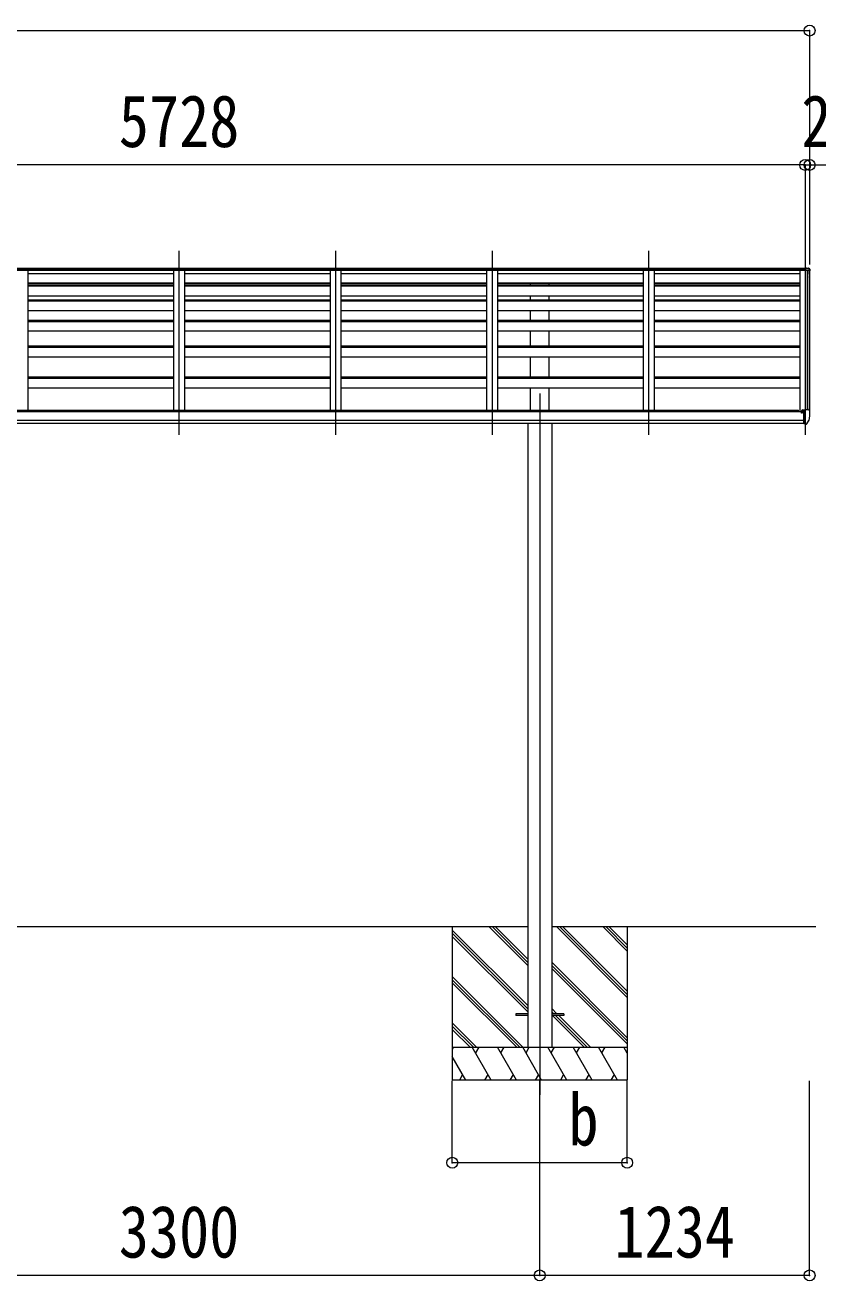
# Model space of a CAD drawing. Units: millimetres at full size. Extents: x -13976 to 14131, y -9754 to 9646.
# Drawn here: x 7245 to 10871, y -6553 to -812 of the extents above; entities that cross this region are included whole.
import ezdxf
from ezdxf.enums import TextEntityAlignment as Align

# ---------------------------------------------------------------- set-up
doc = ezdxf.new("R2010")
doc.units = ezdxf.units.MM
doc.header["$LTSCALE"] = 50
doc.header["$PDMODE"] = 32
doc.header["$PDSIZE"] = 50
for name, color, linetype, lineweight in [('0-0_0', 7, 'Continuous', 9), ('0-1_本体', 4, 'Continuous', 9), ('0-2_部品', 7, 'Continuous', 9), ('0-8_PARTS2', 2, 'Continuous', 9), ('0-A_寸法', 6, 'Continuous', 9)]:
    doc.layers.add(name, color=color, linetype=linetype, lineweight=lineweight)
doc.styles.add('ＭＳ ゴシック', font='')
doc.styles.get('ＭＳ ゴシック').set_extended_font_data('MS Gothic')

msp = doc.modelspace()

# ---------------------------------------------------------------- linework, layer by layer
at = {"layer": '0-0_0'}
for p, q in [((9543.88, -4935.23), (6353.88, -4935.23)), ((9198.88, -4935.23), (9198.88, -5635.23)), ((9543.88, -5111.06), (9368.05, -4935.23)), ((9543.88, -5096.92), (9382.19, -4935.23)), ((9543.88, -5082.78), (9396.34, -4935.23)), ((10860.85, -4935.23), (9653.88, -4935.23)), ((9998.88, -5257.69), (9676.42, -4935.23)), ((9998.88, -5243.55), (9690.56, -4935.23)), ((9998.88, -5229.41), (9704.7, -4935.23)), ((9998.88, -5045.56), (9888.55, -4935.23)), ((9998.88, -5031.42), (9902.69, -4935.23)), ((9998.88, -5017.28), (9916.84, -4935.23)), ((9998.88, -4935.23), (9998.88, -5635.23)), ((9543.88, -5294.91), (9198.88, -4949.91)), ((9543.88, -5309.05), (9198.88, -4964.05)), ((9543.88, -5323.19), (9198.88, -4978.2)), ((9998.88, -5441.54), (9653.88, -5096.54)), ((9522.07, -5485.23), (9198.88, -5162.04)), ((9998.88, -5455.68), (9653.88, -5110.69)), ((9998.88, -5469.83), (9653.88, -5124.83)), ((9507.93, -5485.23), (9198.88, -5176.19)), ((9493.79, -5485.23), (9198.88, -5190.33)), ((9676.79, -5331.58), (9653.88, -5308.68)), ((9662.64, -5331.58), (9653.88, -5322.82)), ((9309.94, -5485.23), (9198.88, -5374.17)), ((9295.8, -5485.23), (9198.88, -5388.32)), ((9802.16, -5485.23), (9657.5, -5340.58)), ((9816.3, -5485.23), (9671.64, -5340.58)), ((9830.44, -5485.23), (9685.79, -5340.58)), ((9281.66, -5486.08), (9198.88, -5403.3)), ((9198.88, -5485.23), (9998.88, -5485.23)), ((9204.71, -5485.23), (9198.88, -5495.33)), ((9376.79, -5635.23), (9290.18, -5485.23)), ((9320.18, -5485.23), (9305.18, -5511.21)), ((9492.26, -5635.23), (9405.65, -5485.23)), ((9420.65, -5511.21), (9435.65, -5485.23)), ((9607.73, -5635.23), (9521.12, -5485.23)), ((9536.12, -5511.21), (9551.12, -5485.23)), ((9723.2, -5635.23), (9636.59, -5485.23)), ((9651.59, -5511.21), (9666.6, -5485.23)), ((9838.67, -5635.23), (9752.06, -5485.23)), ((9767.06, -5511.22), (9782.07, -5485.23)), ((9954.14, -5635.23), (9867.53, -5485.23)), ((9882.53, -5511.21), (9897.53, -5485.23)), ((9998.88, -5512.74), (9983, -5485.23)), ((9261.32, -5635.23), (9198.88, -5527.1)), ((9246.32, -5609.25), (9231.32, -5635.23)), ((9361.79, -5609.25), (9346.79, -5635.23)), ((9477.26, -5609.25), (9462.26, -5635.23)), ((9592.73, -5609.25), (9577.73, -5635.23)), ((9708.2, -5609.25), (9693.2, -5635.23)), ((9823.67, -5609.25), (9808.67, -5635.23)), ((9939.14, -5609.25), (9924.14, -5635.23)), ((9998.88, -5635.23), (9198.88, -5635.23))]:
    msp.add_line(p, q, dxfattribs=at)
at = {"layer": '0-1_本体'}
for p, q in [((5096.89, -1931.62), (10800.88, -1931.62)), ((5096.89, -1932.53), (10800.88, -1932.53)), ((10797.38, -1924.42), (5100.39, -1924.42)), ((5100.39, -1926), (10797.38, -1926)), ((7257.88, -1932.53), (7257.88, -2572.32)), ((7257.88, -1947.73), (7923.88, -1947.73)), ((7923.88, -1932.53), (7923.88, -2572.32)), ((7973.88, -1932.53), (7973.88, -2572.32)), ((7973.88, -1947.73), (8639.88, -1947.73)), ((8639.88, -1932.53), (8639.88, -2572.32)), ((8689.88, -1932.53), (8689.88, -2572.32)), ((8689.88, -1947.73), (9355.88, -1947.73)), ((9355.88, -1932.53), (9355.88, -2572.32)), ((9405.88, -1932.53), (9405.88, -2572.32)), ((9405.88, -1947.73), (10071.88, -1947.73)), ((10071.88, -1932.53), (10071.88, -2572.32)), ((10121.88, -1932.53), (10121.88, -2572.32)), ((10121.88, -1947.73), (10787.88, -1947.73)), ((10787.88, -1932.53), (10787.88, -2578.73)), ((10823.18, -2568.92), (10823.18, -1934.09)), ((10823.88, -1934.09), (10823.88, -2568.92)), ((10831.93, -1934.51), (10824.09, -1934.1)), ((10832.87, -1935.35), (10832.89, -2575.47)), ((7257.88, -1991.26), (7923.88, -1991.26)), ((7257.88, -1992.33), (7923.88, -1992.33)), ((7257.88, -1993.64), (7923.88, -1993.64)), ((7923.88, -2002.47), (7257.88, -2002.47)), ((7257.88, -2005.05), (7923.88, -2005.05)), ((7973.88, -1991.26), (8639.88, -1991.26)), ((7973.88, -1992.33), (8639.88, -1992.33)), ((7973.88, -1993.64), (8639.88, -1993.64)), ((8639.88, -2002.47), (7973.88, -2002.47)), ((7973.88, -2005.05), (8639.88, -2005.05)), ((8689.88, -1991.26), (9355.88, -1991.26)), ((8689.88, -1992.33), (9355.88, -1992.33)), ((8689.88, -1993.64), (9355.88, -1993.64)), ((9355.88, -2002.47), (8689.88, -2002.47)), ((8689.88, -2005.05), (9355.88, -2005.05)), ((9405.88, -1991.26), (10071.88, -1991.26)), ((9405.88, -1992.33), (10071.88, -1992.33)), ((9405.88, -1993.64), (10071.88, -1993.64)), ((10071.88, -2002.47), (9405.88, -2002.47)), ((9405.88, -2005.05), (10071.88, -2005.05)), ((9556.38, -2002.47), (9556.38, -1993.64)), ((9641.38, -2002.47), (9641.38, -1993.64)), ((10121.88, -1991.26), (10787.88, -1991.26)), ((10121.88, -1992.33), (10787.88, -1992.33)), ((10121.88, -1993.64), (10787.88, -1993.64)), ((10787.88, -2002.47), (10121.88, -2002.47)), ((10121.88, -2005.05), (10787.88, -2005.05)), ((7257.88, -2049.79), (7923.88, -2049.79)), ((7973.88, -2049.79), (8639.88, -2049.79)), ((8689.88, -2049.79), (9355.88, -2049.79)), ((9405.88, -2049.79), (10071.88, -2049.79)), ((9556.38, -2070.38), (9556.38, -2049.79)), ((9641.38, -2070.38), (9641.38, -2049.79)), ((10121.88, -2049.79), (10787.88, -2049.79)), ((7923.88, -2070.38), (7257.88, -2070.38)), ((7923.88, -2073.95), (7257.88, -2073.95)), ((7923.88, -2118.49), (7257.88, -2118.49)), ((8639.88, -2070.38), (7973.88, -2070.38)), ((8639.88, -2073.95), (7973.88, -2073.95)), ((8639.88, -2118.49), (7973.88, -2118.49)), ((9355.88, -2070.38), (8689.88, -2070.38)), ((9355.88, -2073.95), (8689.88, -2073.95)), ((9355.88, -2118.49), (8689.88, -2118.49)), ((10071.88, -2070.38), (9405.88, -2070.38)), ((10071.88, -2073.95), (9405.88, -2073.95)), ((10071.88, -2118.49), (9405.88, -2118.49)), ((9556.38, -2162.94), (9556.38, -2118.49)), ((9641.38, -2162.94), (9641.38, -2118.49)), ((10787.88, -2070.38), (10121.88, -2070.38)), ((10787.88, -2073.95), (10121.88, -2073.95)), ((10787.88, -2118.49), (10121.88, -2118.49)), ((7923.88, -2162.94), (7257.88, -2162.94)), ((7257.88, -2167.6), (7923.88, -2167.6)), ((8639.88, -2162.94), (7973.88, -2162.94)), ((7973.88, -2167.6), (8639.88, -2167.6)), ((9355.88, -2162.94), (8689.88, -2162.94)), ((8689.88, -2167.6), (9355.88, -2167.6)), ((10071.88, -2162.94), (9405.88, -2162.94)), ((9405.88, -2167.6), (10071.88, -2167.6)), ((10787.88, -2162.94), (10121.88, -2162.94)), ((10121.88, -2167.6), (10787.88, -2167.6)), ((7923.88, -2211.87), (7257.88, -2211.87)), ((8639.88, -2211.87), (7973.88, -2211.87)), ((9355.88, -2211.87), (8689.88, -2211.87)), ((10071.88, -2211.87), (9405.88, -2211.87)), ((9556.38, -2280.14), (9556.38, -2211.87)), ((9641.38, -2280.14), (9641.38, -2211.87)), ((10787.88, -2211.87), (10121.88, -2211.87)), ((7923.88, -2280.14), (7257.88, -2280.14)), ((7923.88, -2285.87), (7257.88, -2285.87)), ((8639.88, -2280.14), (7973.88, -2280.14)), ((8639.88, -2285.87), (7973.88, -2285.87)), ((9355.88, -2280.14), (8689.88, -2280.14)), ((9355.88, -2285.87), (8689.88, -2285.87)), ((10071.88, -2280.14), (9405.88, -2280.14)), ((10071.88, -2285.87), (9405.88, -2285.87)), ((10787.88, -2280.14), (10121.88, -2280.14)), ((10787.88, -2285.87), (10121.88, -2285.87)), ((7923.88, -2329.81), (7257.88, -2329.81)), ((8639.88, -2329.81), (7973.88, -2329.81)), ((9355.88, -2329.81), (8689.88, -2329.81)), ((10071.88, -2329.81), (9405.88, -2329.81)), ((9556.38, -2421.54), (9556.38, -2329.81)), ((9641.38, -2421.54), (9641.38, -2329.81)), ((10787.88, -2329.81), (10121.88, -2329.81)), ((7923.88, -2421.54), (7257.88, -2421.54)), ((7923.88, -2428.34), (7257.88, -2428.34)), ((8639.88, -2421.54), (7973.88, -2421.54)), ((8639.88, -2428.34), (7973.88, -2428.34)), ((9355.88, -2421.54), (8689.88, -2421.54)), ((9355.88, -2428.34), (8689.88, -2428.34)), ((10071.88, -2421.54), (9405.88, -2421.54)), ((10071.88, -2428.34), (9405.88, -2428.34)), ((10787.88, -2421.54), (10121.88, -2421.54)), ((10787.88, -2428.34), (10121.88, -2428.34)), ((7923.88, -2471.89), (7257.88, -2471.89)), ((8639.88, -2471.89), (7973.88, -2471.89)), ((9355.88, -2471.89), (8689.88, -2471.89)), ((10071.88, -2471.89), (9405.88, -2471.89)), ((9556.38, -2572.32), (9556.38, -2471.89)), ((9641.38, -2572.32), (9641.38, -2471.89)), ((10787.88, -2471.89), (10121.88, -2471.89)), ((5091.38, -2578.73), (10806.38, -2578.73)), ((5114.88, -2572.32), (10782.88, -2572.32)), ((10782.88, -2578.73), (10782.88, -2572.4)), ((10806.38, -2620.33), (5091.38, -2620.33)), ((5091.38, -2632.17), (10806.38, -2632.1)), ((9543.88, -2632.12), (9543.88, -5485.23)), ((9653.88, -2632.11), (9653.88, -5485.23))]:
    msp.add_line(p, q, dxfattribs=at)
msp.add_circle((10798.91, -2583.84), 3, dxfattribs=at)
msp.add_arc((10831.88, -1935.51), 1, 6.67014, 87, dxfattribs=at)
at = {"layer": '0-2_部品'}
for p, q in [((10797.38, -1923.29), (10812.88, -1922.35)), ((10797.38, -1923.29), (10797.38, -1924.06)), ((10797.38, -1924.06), (10797.38, -1924.79)), ((10797.38, -1925.18), (10812.88, -1924.36)), ((10797.38, -1924.79), (10797.38, -1925.18)), ((10797.38, -1925.18), (10797.38, -1927.58)), ((10797.38, -1927.58), (10800.88, -1927.4)), ((10797.38, -1928.88), (10797.38, -1927.58)), ((10797.38, -1928.88), (10800.88, -1928.88)), ((10823.98, -1932.59), (10800.88, -1931.19)), ((10800.88, -1931.19), (10800.88, -1934.09)), ((10823.94, -1934.09), (10800.88, -1934.09)), ((10812.88, -1922.35), (10816.92, -1922.59)), ((10812.88, -1923.12), (10812.88, -1922.35)), ((10812.88, -1922.35), (10812.88, -1923.12)), ((10812.88, -1923.12), (10812.88, -1923.84)), ((10812.88, -1926.76), (10812.88, -1924.36)), ((10828.67, -1925.2), (10812.88, -1924.36)), ((10822.84, -1922.95), (10829.09, -1923.34)), ((10831.96, -1934.51), (10823.94, -1934.09)), ((10823.98, -1931.93), (10832.03, -1932.32)), ((10823.98, -1932.59), (10832.03, -1933.01)), ((10828.53, -1924.07), (10828.53, -1924.8)), ((10828.67, -1925.2), (10833.09, -1932.61)), ((10829.85, -1923.76), (10834.33, -1930.19)), ((10833.38, -1936.68), (10833.38, -1936)), ((10834.33, -1930.19), (10834.33, -1933.71)), ((10834.88, -1931.91), (10834.88, -1936)), ((10834.88, -1936.68), (10834.88, -1936)), ((10796.38, -2574.77), (10796.38, -2578.73)), ((10811.38, -2573.61), (10797.38, -2573.66)), ((10800.88, -2573.65), (10800.88, -2571.75)), ((10801.71, -2571.34), (10811.38, -2570.62)), ((10806.38, -2578.65), (10812.88, -2578.26)), ((10811.38, -2569.84), (10812.88, -2569.84)), ((10811.38, -2569.84), (10811.38, -2576.01)), ((10812.88, -2637.42), (10812.88, -2568.92)), ((10827.97, -2569.49), (10832.04, -2575.3)), ((10834.88, -2578.29), (10834.88, -2578.92)), ((10801.38, -2583.84), (10801.08, -2583.84)), ((10801.91, -2583.84), (10801.38, -2583.84)), ((10806.38, -2634.22), (10811.88, -2634.22)), ((10812.38, -2635.22), (10811.88, -2634.22)), ((10812.88, -2635.22), (10812.38, -2635.22)), ((10814.38, -2637.33), (10812.88, -2637.42)), ((10814.38, -2637.33), (10818.09, -2637.1)), ((10820.51, -2635.61), (10830.25, -2620.23))]:
    msp.add_line(p, q, dxfattribs=at)
at = {"layer": '0-2_部品', "color": 4}
for p, q in [((9489.08, -5331.58), (9489.08, -5340.58)), ((9543.88, -5331.58), (9489.08, -5331.58)), ((9708.68, -5331.58), (9653.88, -5331.58)), ((9708.68, -5331.58), (9708.68, -5340.58)), ((9543.88, -5340.58), (9489.08, -5340.58)), ((9708.68, -5340.58), (9653.88, -5340.58))]:
    msp.add_line(p, q, dxfattribs=at)
at = {"layer": '0-2_部品'}
for points in [[(10812.88, -1926.76), (10800.88, -1927.18), (10800.88, -1930.55)], [(10823.98, -1931.93), (10800.88, -1930.55), (10800.88, -1931.19)], [(10812.88, -1924.36), (10812.88, -1923.84), (10812.88, -1923.12)], [(10829.09, -1923.34), (10828.97, -1923.34), (10828.64, -1923.56), (10828.53, -1924.07)], [(10828.53, -1924.8), (10828.6, -1925.01), (10828.67, -1925.2)], [(10796.38, -2582.22), (10796.38, -2583.84), (10795.91, -2583.84)], [(10801.08, -2582.65), (10801.08, -2583.84), (10796.38, -2583.84)], [(10801.71, -2571.34), (10801.54, -2571.36), (10801.38, -2571.39), (10801.24, -2571.43), (10801.12, -2571.48), (10801.02, -2571.54), (10800.94, -2571.61), (10800.9, -2571.68), (10800.88, -2571.75)], [(10806.38, -2634.22), (10806.38, -2576.01), (10811.38, -2576.01)], [(10812.88, -2568.92), (10824.88, -2568.92), (10827.21, -2569.06)], [(10812.88, -2623.53), (10809.72, -2623.12), (10806.38, -2622.69)]]:
    msp.add_lwpolyline(points, dxfattribs=at)
for centre, radius, start, end in [((10832.31, -1719.51), 203.67, 265.66569, 267.33529), ((10829.03, -1924.34), 1, 34.92333, 86.50831), ((10831.88, -1936), 1.5, 0.10179, 87.11637), ((10831.88, -1936), 2.99, 0.10179, 87.11637), ((10634.37, -1936.33), 199.01, 355.91195, 359.99961), ((10634.37, -1936.68), 199.01, 355.91198, 359.99961), ((10634.38, -1936.68), 200.5, 351.88835, 359.99962), ((10831.62, -1935.52), 3.27, 33.61079, 63.09912), ((10798.88, -2583.84), 2.5, 28.35764, 180), ((10798.88, -2583.84), 2.5, 0, 28.35764), ((10827.15, -2570.06), 1, 35, 86.5), ((10642.39, -2578.92), 192.49, 347.8767, 359.9992), ((10831.88, -2578.29), 3, 0, 87), ((10817.91, -2634.11), 3, 273.5, 330), ((10827.65, -2618.73), 3, 330, 348.16652)]:
    msp.add_arc(centre, radius, start, end, dxfattribs=at)
for centre, major_axis, ratio, start_param, end_param in [((10831.88, -1935.87), (0.11, 3.55), 0.844901, 5.9032824, 6.268104), ((10831.88, -1931.91), (0, -3.01), 0.996195, 1.5707963, 2.1816616), ((10797.38, -2574.77), (0.02, 1.1), 0.906239, 0.0206394, 1.5914357)]:
    msp.add_ellipse(centre, major_axis=major_axis, ratio=ratio, start_param=start_param, end_param=end_param, dxfattribs=at)
at = {"layer": '0-8_PARTS2'}
for p, q in [((7948.88, -1844.45), (7948.88, -2686)), ((8664.88, -1844.45), (8664.88, -2686)), ((9380.88, -1844.45), (9380.88, -2686)), ((10096.88, -1844.45), (10096.88, -2686)), ((10812.88, -1844.45), (10812.88, -2686)), ((9598.88, -2497.2), (9598.88, -5703.23))]:
    msp.add_line(p, q, dxfattribs=at)
at = {"layer": '0-A_寸法'}
for p, q in [((-663.12, -837.45), (10832.87, -837.45)), ((10812.88, -1451.34), (5084.9, -1451.34)), ((10812.88, -1451.34), (10812.88, -1906.91)), ((10812.88, -1451.34), (10812.88, -1906.91)), ((10812.88, -1451.34), (10832.87, -1451.34)), ((10832.87, -1451.34), (10832.87, -1906.91)), ((9198.88, -6013.12), (9198.88, -5638.72)), ((9598.88, -6528.11), (9598.88, -5638.72)), ((9998.88, -6013.12), (9998.88, -5638.72)), ((10832.88, -6528.11), (10832.88, -5638.72)), ((9998.88, -6013.12), (9198.88, -6013.12)), ((9598.88, -6528.11), (6298.88, -6528.11)), ((10832.88, -6528.11), (9598.88, -6528.11))]:
    msp.add_line(p, q, dxfattribs=at)
msp.add_lwpolyline([(10832.87, -837.45), (10832.87, -1451.34), (11032.87, -1451.34)], dxfattribs=at)
for p in [(10832.87, -837.45), (10812.88, -1451.34), (10832.87, -1451.34), (9198.88, -6013.12), (9998.88, -6013.12), (9598.88, -6528.11), (10832.88, -6528.11)]:
    msp.add_point(p, dxfattribs=at)

# ---------------------------------------------------------------- texts
at = {"layer": '0-A_寸法', "color": 7, "style": 'ＭＳ ゴシック', "width": 0.85}
for s, p in [('5728', (7673.89, -1441.34)), ('20', (10795.37, -1441.34)), ('b', (9730.13, -6005.12)), ('3300', (7673.88, -6518.11)), ('1234', (9940.88, -6518.11))]:
    msp.add_text(s, height=238.3, dxfattribs=at).set_placement(p, align=Align.BOTTOM_LEFT)

doc.saveas('drawing.dxf')
